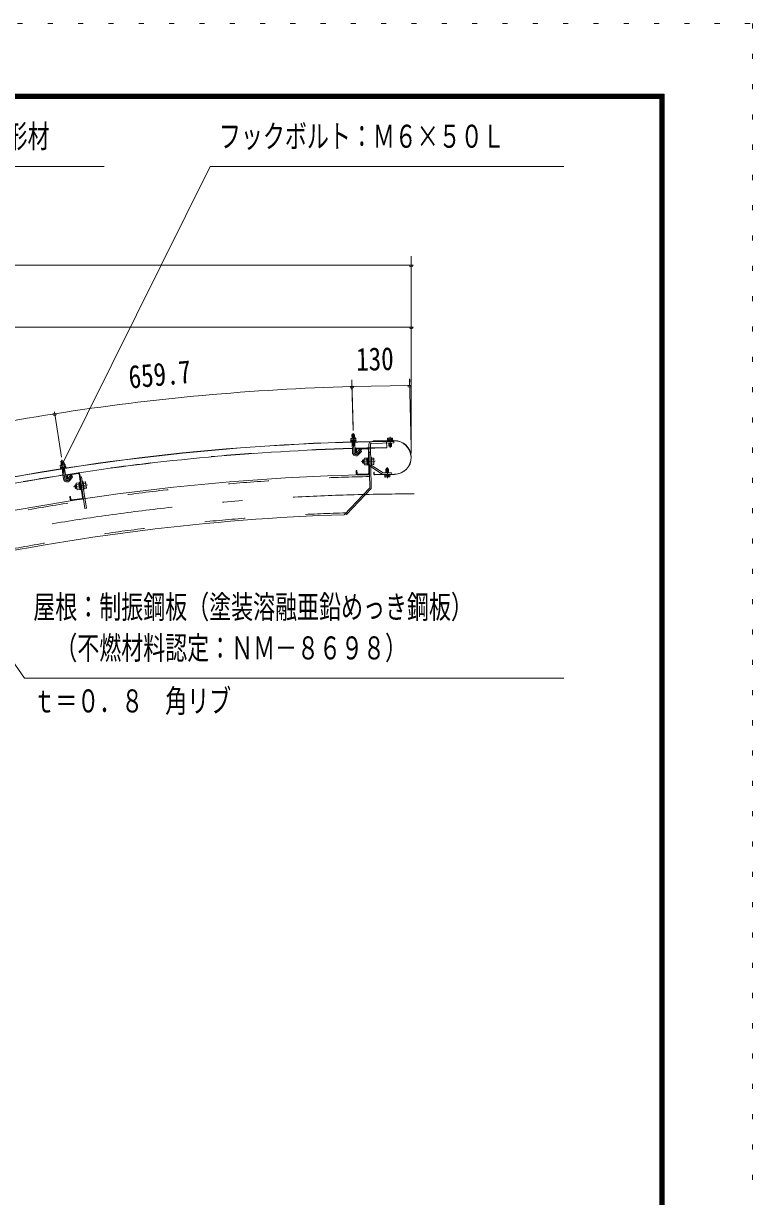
# Model space of a CAD drawing. Units: millimetres, scale not verified. Extents: x -31545 to 31552, y -14700 to 14700.
# Drawn here: x 25779 to 31552, y 5408 to 14700 of the extents above; entities that cross this region are included whole.
import ezdxf
from ezdxf.enums import TextEntityAlignment as Align

# ---------------------------------------------------------------- set-up
doc = ezdxf.new("R2010")
doc.units = ezdxf.units.MM
doc.header["$LTSCALE"] = 80
for name, pattern in [('USER2', [10, 4, -6]), ('USER3', [24, 12, -5, 2, -5]), ('USER4', [3, 0.5, -2.5])]:
    doc.linetypes.add(name, pattern=pattern)
for name, color, linetype, lineweight in [('0-6_2-02BOLD', 7, 'Continuous', 18), ('0-7_2-12HIDDEN', 3, 'USER2', 18), ('0-8_2-22CENTER', 3, 'USER3', 18), ('0-9_2-42THIN', 4, 'Continuous', 18), ('0-A_2-52DIM', 3, 'Continuous', 18), ('0-C_F-F1PAPER', 5, 'Continuous', 18), ('0-D_F-E_J_ADD', 5, 'USER4', 18)]:
    doc.layers.add(name, color=color, linetype=linetype, lineweight=lineweight)
doc.styles.add('ＭＳ ゴシック', font='')
doc.styles.get('ＭＳ ゴシック').set_extended_font_data('MS Gothic')

msp = doc.modelspace()

# ---------------------------------------------------------------- linework, layer by layer
at = {"layer": '0-6_2-02BOLD'}
for p, q in [((28380.19, 11442.02), (28383.6, 11445.61)), ((28380.19, 11442.02), (28401.19, 11442.59)), ((28380.96, 11413.51), (28380.19, 11442.02)), ((28383.6, 11445.61), (28397.59, 11445.99)), ((28397.59, 11445.99), (28401.19, 11442.59)), ((28401.95, 11414.07), (28401.19, 11442.59)), ((28413.93, 11391.64), (28370.2, 11390.46)), ((28374.31, 11413.33), (28371.31, 11411.49)), ((28371.31, 11411.49), (28371.73, 11395.75)), ((28371.86, 11390.51), (28372.02, 11384.91)), ((28412.42, 11386), (28372.02, 11384.91)), ((28408.6, 11414.25), (28374.31, 11413.33)), ((28381.4, 11411.76), (28381.82, 11396.03)), ((28383.93, 11302.87), (28381.77, 11383.42)), ((28403.45, 11358.19), (28382.46, 11357.62)), ((28401.6, 11412.3), (28402.02, 11396.57)), ((28404.92, 11303.43), (28402.76, 11383.98)), ((28412.26, 11391.6), (28412.42, 11386)), ((28413.79, 11396.89), (28413.93, 11391.64)), ((28515.12, 11366.62), (28522.03, 11020.89)), ((28526.31, 11366.85), (28533.33, 11016.48)), ((28532.95, 11385.19), (28710.71, 11388.74)), ((28533.17, 11373.99), (28710.94, 11377.54)), ((28549.6, 11392.87), (28713.01, 11396.14)), ((28549.6, 11392.87), (28549.63, 11391.12)), ((28713.05, 11394.39), (28549.63, 11391.12)), ((28654.66, 11390.58), (28655.31, 11338.08)), ((28660.59, 11400.69), (28704.33, 11401.57)), ((28660.59, 11400.69), (28660.7, 11395.09)), ((28665.03, 11414.78), (28662.01, 11412.96)), ((28662.01, 11412.96), (28662.26, 11400.73)), ((28672.11, 11413.16), (28672.36, 11400.93)), ((28672.22, 11387.97), (28672.11, 11393.57)), ((28672.94, 11351.93), (28672.45, 11376.77)), ((28672.95, 11351.93), (28693.94, 11352.35)), ((28672.95, 11351.93), (28676.51, 11348.5)), ((28690.51, 11348.78), (28676.51, 11348.5)), ((28690.51, 11348.78), (28693.94, 11352.35)), ((28692.32, 11413.56), (28692.56, 11401.33)), ((28693.22, 11388.39), (28693.1, 11393.99)), ((28693.94, 11352.35), (28693.44, 11377.2)), ((28704.33, 11401.57), (28704.44, 11395.97)), ((28710.71, 11388.74), (28710.94, 11377.54)), ((28410.98, 11322.53), (28411.45, 11298.74)), ((28417.06, 11298.85), (28411.45, 11298.74)), ((28416.58, 11322.65), (28417.06, 11298.85)), ((28504.54, 11335.61), (28421.96, 11333.95)), ((28504.65, 11330.01), (28422.06, 11328.36)), ((28432.24, 11284.35), (28456.32, 11309.75)), ((28469.62, 11243.89), (28464.47, 11238.54)), ((28469.62, 11243.89), (28476.61, 11244.03)), ((28469.62, 11243.89), (28470.17, 11215.9)), ((28506.04, 11260.38), (28511.64, 11260.48)), ((28506.04, 11260.38), (28507.23, 11200.88)), ((28510.36, 11324.52), (28514.11, 11136.96)), ((28516.43, 11300.84), (28527.63, 11301.07)), ((28534.03, 11260.94), (28528.44, 11260.82)), ((28534.03, 11260.94), (28535.22, 11201.44)), ((28550.91, 11257.79), (28534.11, 11257.45)), ((28551.17, 11244.66), (28534.36, 11244.32)), ((28553.43, 11253.62), (28550.91, 11257.79)), ((26073.25, 11200.53), (26070.51, 11198.31)), ((26070.51, 11198.31), (26072.95, 11182.76)), ((26114.52, 11189.29), (26071.3, 11182.5)), ((26071.3, 11182.5), (26072.11, 11177.32)), ((26107.13, 11205.84), (26073.25, 11200.53)), ((26073.76, 11177.58), (26074.63, 11172.04)), ((26114.56, 11178.31), (26074.63, 11172.04)), ((26075.4, 11229.73), (26096.15, 11232.99)), ((26079.82, 11201.56), (26075.4, 11229.73)), ((26080.49, 11199.87), (26082.93, 11184.33)), ((26096.98, 11092.22), (26084.49, 11171.82)), ((26100.56, 11204.81), (26096.15, 11232.99)), ((26100.45, 11203.01), (26102.89, 11187.47)), ((26117.73, 11095.47), (26105.23, 11175.08)), ((26113.69, 11183.84), (26114.56, 11178.31)), ((28419.85, 11158.88), (28414.25, 11158.77)), ((28414.25, 11158.77), (28414.73, 11134.97)), ((28419.85, 11158.88), (28420.33, 11135.08)), ((28464.82, 11221.04), (28464.47, 11238.54)), ((28464.82, 11221.04), (28470.17, 11215.9)), ((28470.17, 11215.9), (28477.17, 11216.04)), ((28479.07, 11243.21), (28499.37, 11243.62)), ((28479.59, 11216.95), (28499.9, 11217.36)), ((28506.63, 11230.63), (28499.5, 11237.49)), ((28499.63, 11230.49), (28506.77, 11223.63)), ((28507.18, 11203.33), (28500.18, 11203.19)), ((28507.23, 11200.88), (28512.83, 11201)), ((28620.27, 11130.94), (28526.74, 11190.62)), ((28535.22, 11201.44), (28529.62, 11201.34)), ((28626.29, 11140.38), (28532.77, 11200.06)), ((28551.7, 11218.39), (28534.89, 11218.06)), ((28652.01, 11173.67), (28648.58, 11170.1)), ((28669.57, 11170.52), (28648.58, 11170.1)), ((28648.58, 11170.1), (28649.19, 11139.66)), ((28652.01, 11173.67), (28666, 11173.95)), ((28669.57, 11170.52), (28666, 11173.95)), ((28669.57, 11170.52), (28670.18, 11140.08)), ((26109.24, 11149.58), (26088.49, 11146.33)), ((26121.28, 11115.19), (26124.81, 11091.65)), ((26212.38, 11140.18), (26130.7, 11127.93)), ((26213.21, 11134.64), (26131.53, 11122.39)), ((26147.27, 11080.05), (26167.89, 11108.34)), ((26195.26, 11053.73), (26197.05, 11058.27)), ((26197.05, 11058.27), (26217.14, 11061.28)), ((26223.9, 11063.34), (26216.98, 11062.3)), ((26216.98, 11062.3), (26225.08, 11008.3)), ((26219.58, 11129.93), (26247.41, 10944.41)), ((26223.55, 11065.76), (26229.08, 11066.59)), ((26225.12, 11130.77), (26266.02, 10858.01)), ((26228.65, 11107.22), (26239.72, 11108.89)), ((26239.72, 11108.89), (26277.1, 10859.68)), ((26251.24, 11069.92), (26245.7, 11069.08)), ((26251.24, 11069.92), (26260.06, 11011.07)), ((26268.38, 11068.97), (26251.75, 11066.47)), ((26271.41, 11065.15), (26268.38, 11068.97)), ((26271.41, 11065.15), (26277.95, 11021.54)), ((28508.62, 11131.25), (28426.04, 11129.59)), ((28508.74, 11125.65), (28426.15, 11123.99)), ((28556.29, 11145.86), (28556.61, 11130.11)), ((28718.34, 11129.84), (28560.17, 11126.68)), ((28718.38, 11128.1), (28560.21, 11124.93)), ((28638.18, 11120.89), (28638.07, 11126.49)), ((28681.92, 11121.76), (28638.18, 11120.89)), ((28650.19, 11108.89), (28649.95, 11121.12)), ((28670.4, 11109.3), (28670.15, 11121.53)), ((28677.48, 11107.67), (28680.5, 11109.5)), ((28680.5, 11109.5), (28680.26, 11121.73)), ((28681.92, 11121.76), (28681.81, 11127.36)), ((26189.54, 11044.73), (26185.12, 11038.77)), ((26187.72, 11021.46), (26185.12, 11038.77)), ((26187.72, 11021.46), (26193.69, 11017.04)), ((26189.54, 11044.73), (26196.46, 11045.77)), ((26189.54, 11044.73), (26193.69, 11017.04)), ((26193.69, 11017.04), (26200.61, 11018.08)), ((26199, 11045.28), (26219.08, 11048.3)), ((26202.89, 11019.3), (26222.98, 11022.31)), ((26227.96, 11036.34), (26220, 11042.23)), ((26221.03, 11035.3), (26229, 11029.42)), ((26232, 11009.34), (26225.08, 11008.3)), ((26270.33, 11055.98), (26253.7, 11053.48)), ((26260.06, 11011.07), (26254.52, 11010.24)), ((26274.22, 11030), (26257.6, 11027.5)), ((28318.14, 10808.68), (28522.03, 11020.89)), ((26151.12, 10954.03), (26145.57, 10953.21)), ((26145.57, 10953.21), (26149.1, 10929.66)), ((26151.12, 10954.03), (26154.64, 10930.5)), ((26242.69, 10938.04), (26161.01, 10925.79)), ((26243.53, 10932.5), (26161.84, 10920.25)), ((26277.1, 10859.68), (26266.02, 10858.01))]:
    msp.add_line(p, q, dxfattribs=at)
for points in [[(28413.79, 11396.89), (28370.06, 11395.71), (28370.2, 11390.46)], [(28408.6, 11414.25), (28411.7, 11412.57), (28412.13, 11396.84)], [(28665.03, 11414.78), (28699.32, 11415.47), (28702.42, 11413.76), (28702.66, 11401.54)], [(28417, 11298.79), (28441.07, 11324.2), (28456.32, 11309.75)], [(28476.45, 11252.08), (28478.8, 11256.34), (28499.11, 11256.75)], [(28476.45, 11252.08), (28477.33, 11207.99), (28479.85, 11203.81), (28500.16, 11204.22)], [(28506.09, 11257.92), (28499.09, 11257.78), (28500.18, 11203.19)], [(28553.43, 11253.62), (28554.31, 11209.53), (28551.96, 11205.26), (28535.15, 11204.93)], [(26114.52, 11189.29), (26115.33, 11184.1), (26072.11, 11177.32)], [(26075.4, 11229.73), (26078.31, 11233.73), (26092.15, 11235.9), (26096.15, 11232.99)], [(26107.13, 11205.84), (26110.43, 11204.57), (26112.87, 11189.03)], [(26126.82, 11116.02), (26130.35, 11092.48), (26124.81, 11091.65)], [(26130.3, 11092.42), (26150.91, 11120.71), (26167.89, 11108.34)], [(26223.55, 11065.76), (26232.37, 11006.92), (26237.91, 11007.75)], [(28556.29, 11145.86), (28554.54, 11145.82), (28554.85, 11130.08)], [(28630.2, 11139.28), (28694.68, 11140.57), (28694.9, 11129.37)], [(28677.48, 11107.67), (28643.19, 11106.98), (28640.09, 11108.69), (28639.85, 11120.92)], [(26195.26, 11053.73), (26201.8, 11010.12), (26204.84, 11006.31), (26224.93, 11009.32)], [(26277.95, 11021.54), (26276.17, 11017.01), (26259.54, 11014.52)], [(28328.05, 10818.98), (28336.12, 10811.22), (28533.33, 11016.48)]]:
    msp.add_lwpolyline(points, dxfattribs=at)
for centre, radius, start, end in [((28873.05, -6526.52), 17918.42, 90.69833, 114.33472), ((28873.05, -6526.52), 17916.67, 90.69833, 114.33472), ((28376.52, 11405.28), 8.11, 52.99149, 91.53772), ((28392.26, 11384.02), 29.79, 71.70639, 111.36684), ((28406.82, 11406.09), 8.11, 91.53772, 130.06915), ((28873.05, -6526.52), 17865.92, 90.69833, 91.50403), ((28533.32, 11366.99), 18.2, 91.146, 181.146), ((28533.32, 11366.99), 7, 91.146, 181.146), ((28667.19, 11406.71), 8.11, 52.61456, 91.146), ((28682.77, 11385.35), 29.79, 71.31689, 110.97733), ((28697.49, 11407.32), 8.11, 91.146, 129.69225), ((28715.7, 11262.12), 134.05, 271.146, 91.146), ((28715.7, 11262.12), 132.3, 271.146, 91.146), ((28873.05, -6526.52), 17865.92, 91.57138, 98.8867), ((28411.92, 11303.61), 28, 181.51164, 316.53772), ((28411.92, 11303.61), 7, 181.48558, 316.53772), ((28422.18, 11322.76), 11.2, 91.146, 181.146), ((28422.18, 11322.76), 5.6, 91.146, 181.146), ((28486.56, 11249.93), 10.07, 181.146, 221.87283), ((28504.76, 11324.41), 11.2, 1.146, 91.146), ((28504.76, 11324.41), 5.6, 1.146, 91.146), ((28517.27, 11230.84), 36.61, 340.12061, 22.17142), ((28543.42, 11251.07), 10.07, 320.41917, 1.146), ((26076.48, 11192.83), 8.11, 60.37416, 98.92039), ((26094.81, 11173.76), 29.79, 79.08907, 118.74951), ((26106.42, 11197.52), 8.11, 98.92039, 137.45183), ((28513.49, 11230.77), 36.61, 160.12059, 202.17142), ((28487.35, 11210.54), 10.07, 140.41917, 181.146), ((28536.54, 11205.96), 18.2, 181.146, 237.45593), ((28536.54, 11205.96), 7, 181.146, 237.45593), ((28544.2, 11211.67), 10.07, 1.146, 41.87283), ((28873.05, -6526.52), 17655.92, 91.146, 114.19534), ((28873.05, -6526.52), 17865.92, 98.95406, 106.26938), ((26124.64, 11096.54), 28, 188.89432, 323.92039), ((26124.64, 11096.54), 7, 188.86824, 323.92039), ((26132.36, 11116.86), 11.2, 98.52867, 188.52867), ((26132.36, 11116.86), 5.6, 98.52867, 188.52867), ((26214.04, 11129.1), 11.2, 8.52867, 98.52867), ((26214.04, 11129.1), 5.6, 8.52867, 98.52867), ((26261.81, 11061.34), 10.07, 327.80185, 8.52867), ((28425.93, 11135.19), 11.2, 181.146, 271.146), ((28425.93, 11135.19), 5.6, 181.146, 271.146), ((28508.51, 11136.85), 5.6, 271.146, 1.146), ((28508.51, 11136.85), 11.2, 271.146, 1.146), ((28560.1, 11130.18), 5.25, 181.146, 271.146), ((28560.1, 11130.18), 3.5, 181.146, 271.146), ((28630.06, 11146.28), 18.2, 237.45593, 271.146), ((28630.06, 11146.28), 7, 237.45593, 271.146), ((28645.02, 11115.13), 8.11, 271.146, 309.69225), ((28659.74, 11137.11), 29.79, 251.31689, 290.97733), ((28675.32, 11115.74), 8.11, 232.61456, 271.146), ((26205.57, 11052.91), 10.07, 188.52867, 229.25551), ((26234.74, 11037.36), 36.61, 167.50327, 209.55408), ((26211.41, 11013.94), 10.07, 147.80185, 188.52867), ((26238.48, 11037.92), 36.61, 347.50327, 29.55408), ((26267.65, 11022.37), 10.07, 8.52867, 49.25551), ((26160.18, 10931.33), 11.2, 188.52867, 278.52867), ((26160.18, 10931.33), 5.6, 188.52867, 278.52867), ((26241.87, 10943.58), 5.6, 278.52867, 8.52867), ((26241.87, 10943.58), 11.2, 278.52867, 8.52867), ((28873.05, -6526.52), 17344.08, 91.83345, 112.94801)]:
    msp.add_arc(centre, radius, start, end, dxfattribs=at)
at = {"layer": '0-7_2-12HIDDEN'}
for radius, start, end in [(17867.67, 90.69833, 91.50404), (17867.67, 91.57138, 98.8867), (17641.22, 91.146, 114.19611), (17867.67, 98.95406, 106.26938), (17358.77, 91.78378, 112.98013)]:
    msp.add_arc((28873.05, -6526.52), radius, start, end, dxfattribs=at)
at = {"layer": '0-8_2-22CENTER'}
for p, q in [((28390.34, 11455.43), (28394.43, 11303.14)), ((28681.97, 11425.63), (28683.72, 11338.14)), ((26083.74, 11244.33), (26107.36, 11093.83)), ((28455.92, 11324.6), (28424.62, 11291.57)), ((28564.37, 11231.78), (28454.14, 11229.58)), ((28660.54, 11096.83), (28658.79, 11184.31)), ((26165.59, 11123.02), (26138.79, 11086.24)), ((26176.03, 11028.56), (26285.07, 11044.91))]:
    msp.add_line(p, q, dxfattribs=at)
for centre, radius, start, end in [((28411.92, 11303.61), 17.5, 181.5377, 316.5377), ((26124.64, 11096.54), 17.5, 188.92038, 323.92038), ((28873.05, -6526.52), 17500, 90, 114.75879)]:
    msp.add_arc(centre, radius, start, end, dxfattribs=at)
at = {"layer": '0-9_2-42THIN'}
for p, q in [((28383.76, 11413.59), (28382.92, 11444.89)), ((28399.15, 11413.99), (28398.31, 11445.31)), ((28382.59, 11352.77), (28385.26, 11357.7)), ((28385.26, 11357.7), (28384.56, 11383.49)), ((28674.91, 11393.63), (28675.02, 11388.03)), ((28675.24, 11376.83), (28675.8, 11349.19)), ((28690.3, 11393.93), (28690.42, 11388.34)), ((28690.64, 11377.14), (28691.19, 11349.5)), ((26082.59, 11201.99), (26077.73, 11232.94)), ((26091.26, 11146.76), (26087.26, 11172.25)), ((26097.8, 11204.38), (26092.94, 11235.32)), ((28476.68, 11240.53), (28466.18, 11240.32)), ((28477.1, 11219.54), (28466.6, 11219.33)), ((28651.98, 11139.72), (28651.32, 11172.96)), ((28667.38, 11140.03), (28666.71, 11173.27)), ((26089.24, 11141.53), (26091.26, 11146.76)), ((26196.97, 11042.31), (26186.59, 11040.76)), ((26200.09, 11021.55), (26189.71, 11019.99))]:
    msp.add_line(p, q, dxfattribs=at)
for points in [[(28403.58, 11353.34), (28400.65, 11358.11), (28399.96, 11383.91)], [(26109.99, 11144.79), (26106.47, 11149.15), (26102.47, 11174.64)]]:
    msp.add_lwpolyline(points, dxfattribs=at)
at = {"layer": '0-A_2-52DIM'}
for p, q in [((27257.24, 13565.9), (26091.37, 11216.94)), ((30057.24, 13565.9), (27257.24, 13565.9)), ((28849.75, 11297.12), (28849.75, 12855.45)), ((28849.75, 12785.45), (13904.74, 12785.45)), ((28863.75, 12785.45), (28835.75, 12785.45)), ((13904.74, 12295.45), (28849.75, 12295.45)), ((28863.75, 12295.45), (28835.75, 12295.45)), ((28394.46, 11823.53), (28366.46, 11823.53)), ((28389.31, 11499.87), (28379.41, 11876.02)), ((28380.01, 11840.02), (28389.79, 11475.94)), ((28849.99, 11832.65), (28821.99, 11832.65)), ((28848.09, 11346.56), (28834.94, 11885.14)), ((26080.56, 11264.6), (26024.08, 11624.41)), ((26040.63, 11608.12), (26012.63, 11608.12)), ((26105.37, 11216.94), (26077.37, 11216.94)), ((25787.24, 9512.9), (24820.59, 10904.41)), ((25787.24, 9512.9), (30057.24, 9512.9))]:
    msp.add_line(p, q, dxfattribs=at)
for points in [[(26417.25, 13565.9), (23827.25, 13565.9), (23317.64, 10347.72)], [(28380.46, 11823.53), (28835.99, 11832.65), (28837.44, 11878.94)]]:
    msp.add_lwpolyline(points, dxfattribs=at)
for centre, radius, start, end in [((28849.75, 12785.45), 14, 180, 0), ((28849.75, 12295.45), 14, 180, 0), ((28873.08, -6526.63), 18356.77, 91.53778, 98.92041), ((28380.46, 11823.53), 14, 180, 0), ((28835.99, 11832.65), 14, 180, 0), ((28873.08, -6526.64), 18356.79, 98.92041, 106.30302), ((26026.63, 11608.12), 14, 180, 0), ((26091.37, 11216.94), 14, 180, 0)]:
    msp.add_arc(centre, radius, start, end, dxfattribs=at)
at = {"layer": '0-C_F-F1PAPER'}
for p, q in [((-9327.64, 14140), (30852.36, 14140)), ((-9324.14, 14136.5), (30848.86, 14136.5)), ((-9320.64, 14133), (30845.36, 14133)), ((-9317.14, 14129.5), (30841.86, 14129.5)), ((-9313.64, 14126), (30838.36, 14126)), ((30838.36, -13986), (30838.36, 14126)), ((30845.36, -13993), (30845.36, 14133)), ((30852.36, -14000), (30852.36, 14140)), ((-9310.14, 14122.5), (30834.86, 14122.5)), ((-9306.64, 14119), (30831.36, 14119)), ((-9303.14, 14115.5), (30827.86, 14115.5)), ((-9299.64, 14112), (30824.36, 14112)), ((-9296.14, 14108.5), (30820.86, 14108.5)), ((-9292.64, 14105), (30817.36, 14105)), ((30817.36, -13965), (30817.36, 14105)), ((30831.36, -13979), (30831.36, 14119))]:
    msp.add_line(p, q, dxfattribs=at)
for points in [[(-9324.14, -13996.5), (30848.86, -13996.5), (30848.86, 14136.5)], [(-9317.14, -13989.5), (30841.86, -13989.5), (30841.86, 14129.5)], [(-9310.14, -13982.5), (30834.86, -13982.5), (30834.86, 14122.5)], [(-9303.14, -13975.5), (30827.86, -13975.5), (30827.86, 14115.5)], [(-9299.64, -13972), (30824.36, -13972), (30824.36, 14112)], [(-9296.14, -13968.5), (30820.86, -13968.5), (30820.86, 14108.5)]]:
    msp.add_lwpolyline(points, dxfattribs=at)
at = {"layer": '0-D_F-E_J_ADD'}
msp.add_line((31552.36, 14700), (31552.36, -14700), dxfattribs=at)
msp.add_lwpolyline([(-10027.64, -14700), (-10027.64, 14700), (31552.36, 14700)], dxfattribs=at)

# ---------------------------------------------------------------- texts
at = {"layer": '0-A_2-52DIM', "color": 7, "style": 'ＭＳ ゴシック', "width": 0.7}
for s, p in [('側化粧：アルミニウム形材', (23897.25, 13660.78)), ('フックボルト：Ｍ６×５０Ｌ', (27327.24, 13660.78)), ('屋根：制振鋼板（塗装溶融亜鉛めっき鋼板）', (25857.24, 9932.46)), ('\u3000（不燃材料認定：ＮＭ－８６９８）', (25857.24, 9607.78)), ('ｔ＝０．８\u3000角リブ', (25857.24, 9187.77))]:
    msp.add_text(s, height=182.3, dxfattribs=at).set_placement(p, align=Align.BOTTOM_LEFT)
at = {"layer": '0-A_2-52DIM', "color": 7, "style": 'ＭＳ ゴシック', "width": 0.8}
for s, rotation, p in [('130', 1.146, (28415.88, 11894.26)), ('659.7', 5.229, (26624.74, 11753.81))]:
    msp.add_text(s, height=182.3, rotation=rotation, dxfattribs=at).set_placement(p, align=Align.BOTTOM_LEFT)

doc.saveas('drawing.dxf')
